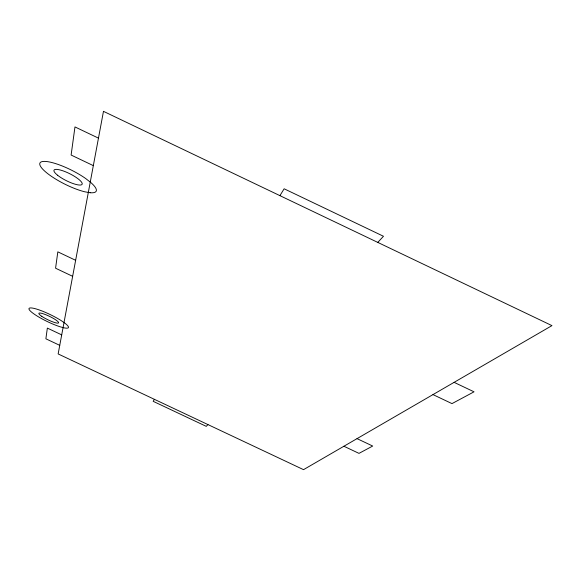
<?xml version="1.0" encoding="UTF-8"?>
<svg xmlns="http://www.w3.org/2000/svg" width="581" height="581" viewBox="0 0 581 581"><rect width="100%" height="100%" fill="white"/><g stroke="black" fill="none" stroke-linecap="round" stroke-linejoin="round"><path stroke-width="0.87" d="M154.408 399.336L153.181 401.326L206.284 426.367L207.94 424.58M279.919 195.652L284.145 188.789L383.482 236.271L377.766 242.4M357.032 438.633L372.697 446.041L358.985 453.376L343.908 446.244M61.709 334.874L47.352 328.098L45.884 338.803L59.749 345.346M454.117 382.349L474.031 391.819L451.982 403.613L432.983 394.601M75.639 260.295L57.824 251.849L55.573 268.219L72.647 276.309M98.465 138.133L74.971 126.927L71.114 155.04L93.33 165.629M103.476 111.341L58.144 353.938L303.529 469.659L551.95 325.621L103.476 111.341M90.222 192.732L84.971 191.839A31.439 7.742 26.6 0 1 46.908 172.993A31.439 7.742 26.6 0 1 47.475 161.641A31.439 7.742 26.6 0 1 85.639 178.505L90.839 182.557A31.439 7.742 26.6 0 1 90.222 192.732M63.656 327.757L59.836 326.689A21.875 3.776 25.8 0 1 33.415 313.551A21.875 3.776 25.8 0 1 34.954 308.62A21.875 3.776 25.8 0 1 61.644 320.908L65.101 323.341A21.875 3.776 25.8 0 1 63.656 327.757M41.774 316.333A10.937 1.888 25.8 0 0 58.282 323.072A10.937 1.888 25.8 0 0 46.124 314.851A10.937 1.888 25.8 0 0 41.774 316.333M57.592 175.244A15.716 3.871 26.6 0 0 81.551 184.773A15.716 3.871 26.6 0 0 65.05 171.613A15.716 3.871 26.6 0 0 57.592 175.244"/></g></svg>
